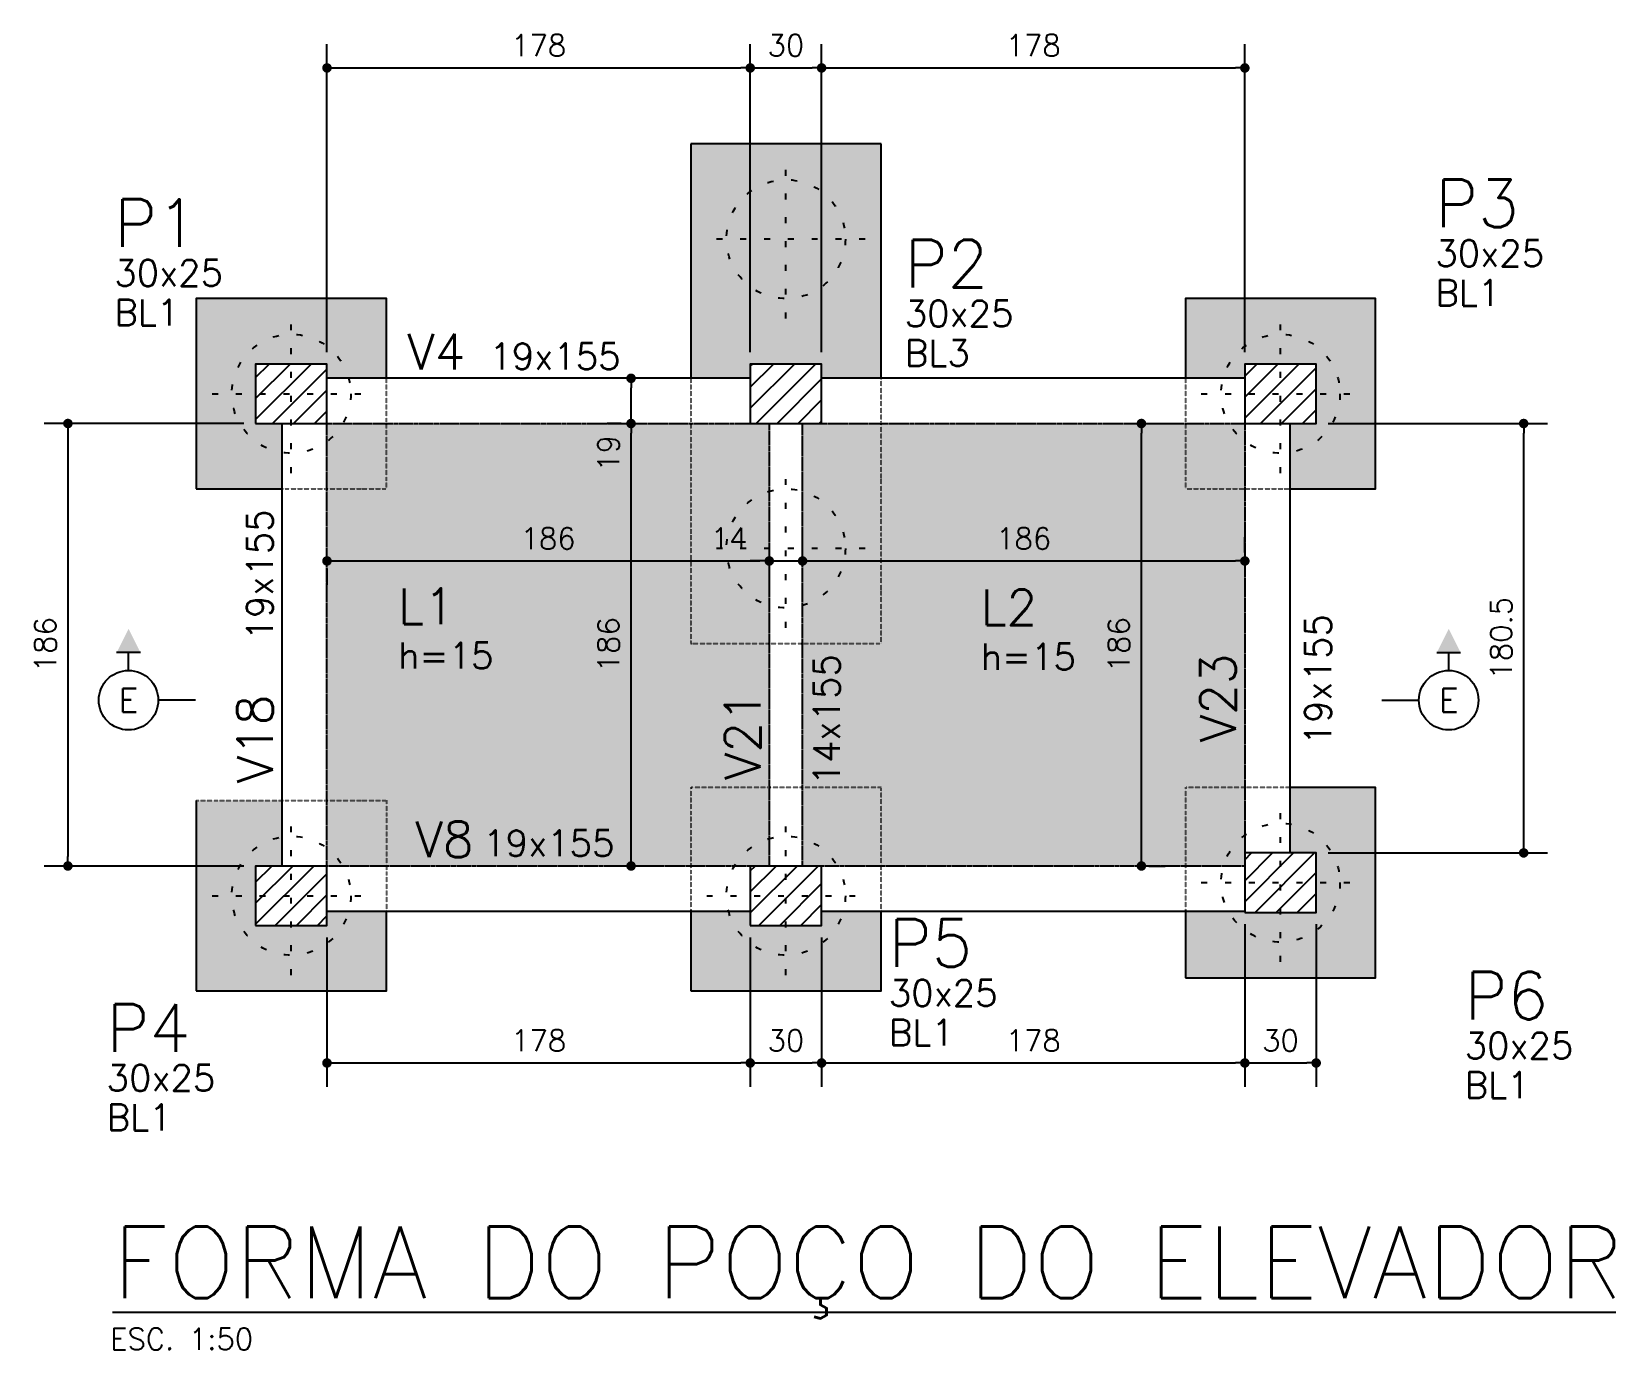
# Model space of a CAD drawing. Extents: x -856 to 20282, y 14720 to 28231.
# Drawn here: x -244 to 414, y 21272 to 21826 of the extents above; entities that cross this region are included whole.
import ezdxf
from ezdxf.enums import TextEntityAlignment as Align

# ---------------------------------------------------------------- set-up
doc = ezdxf.new("R2010")
doc.units = 0
doc.linetypes.add('ESTILO_TQS_0001', pattern=[0.45, 0.3, -0.15])
doc.linetypes.add('ESTILO_TQS_0002', pattern=[0.4, 0.1, -0.3])
doc.layers.get('0').update_dxf_attribs({"linetype": 'CONTINUOUS'})
doc.layers.get('Defpoints').update_dxf_attribs({"linetype": 'CONTINUOUS'})
for name, color, linetype in [('228', 2, 'CONTINUOUS'), ('BLOCO', 3, 'CONTINUOUS'), ('COTA', 1, 'CONTINUOUS'), ('ESTACA', 1, 'ESTILO_TQS_0002'), ('H4', 254, 'CONTINUOUS'), ('H5', 1, 'CONTINUOUS'), ('L-D', 2, 'CONTINUOUS'), ('L-N', 4, 'CONTINUOUS'), ('Linha_media', 4, 'CONTINUOUS'), ('P-D', 2, 'CONTINUOUS'), ('P-M', 5, 'CONTINUOUS'), ('PIL-N', 4, 'CONTINUOUS'), ('T4', 6, 'CONTINUOUS'), ('TEXTO', 3, 'CONTINUOUS'), ('VIG-D', 2, 'CONTINUOUS'), ('VIG-N', 4, 'CONTINUOUS'), ('VIGA', 3, 'CONTINUOUS'), ('VIGAT', 3, 'ESTILO_TQS_0002')]:
    doc.layers.add(name, color=color, linetype=linetype)
doc.styles.add('COTA', font='romans.shx')
doc.styles.add('ROMANS', font='ROMANS')
doc.styles.get("Standard").update_dxf_attribs({"font": 'ROMANS.SHX'})
doc.styles.add('Texto1', font='romans.shx', dxfattribs={"height": 9})
doc.styles.add('Texto4', font='romans.shx', dxfattribs={"height": 30})
doc.dimstyles.new('forma', dxfattribs={"dimscale": 5, "dimtxt": 1.8, "dimasz": 0.8, "dimexe": 2, "dimexo": 1, "dimgap": 1, "dimtad": 1, "dimdec": 1, "dimzin": 9, "dimdsep": 46, "dimtxsty": 'COTA', "dimblk1": 'DOT', "dimblk2": 'DOT', "dimsah": 1, "dimcen": 0, "dimdle": 1, "dimclrd": 256, "dimclre": 256, "dimclrt": 2, "dimadec": 0, "dimazin": 0, "dimtfac": 1, "dimtdec": 0, "dimtmove": 0, "dimatfit": 3, "dimfxl": 1, "dimtolj": 1, "dimtzin": 0, "dimarcsym": 0})
pattern_1 = [(45, (-5018.5365, -2422.1396), (-4.4194174, 4.4194174), [])]

# ---------------------------------------------------------------- blocks, each defined once
blk = doc.blocks.new('_Dot')
at = {"color": 0, "linetype": 'ByBlock', "lineweight": -2}
blk.add_line((-0.5, 0), (-1, 0), dxfattribs=at)
at = {"color": 0, "linetype": 'ByBlock', "const_width": 0.5}
blk.add_lwpolyline([(-0.25, 0, 1), (0.25, 0, 1)], format="xyb", close=True, dxfattribs=at)
blk = doc.blocks.new('*D220')
at = {"layer": 'COTA', "lineweight": -2, "transparency": 16777216}
for p, q in [((-119.35, 21690.97), (-119.35, 21820.44)), ((58.65, 21690.97), (58.65, 21820.44)), ((-115.35, 21810.44), (54.65, 21810.44))]:
    blk.add_line(p, q, dxfattribs=at)
at = {"layer": 'Defpoints', "color": 0, "transparency": 16777216}
for p in [(58.65, 21810.44), (-119.35, 21685.97), (58.65, 21685.97)]:
    blk.add_point(p, dxfattribs=at)
at = {"layer": 'COTA', "lineweight": -2, "transparency": 16777216, "xscale": 4, "yscale": 4, "zscale": 4, "rotation": 180}
blk.add_blockref('_Dot', (-119.35, 21810.44), dxfattribs=at)
at = {"layer": 'COTA', "lineweight": -2, "transparency": 16777216, "xscale": 4, "yscale": 4, "zscale": 4}
blk.add_blockref('_Dot', (58.65, 21810.44), dxfattribs=at)
at = {"layer": 'COTA', "color": 2, "transparency": 16777216, "insert": (-30.35, 21819.94), "char_height": 9, "attachment_point": 5, "style": 'COTA'}
blk.add_mtext('\\A1;178 ', dxfattribs=at)
blk = doc.blocks.new('*D221')
at = {"layer": 'COTA', "lineweight": -2, "transparency": 16777216}
for p, q in [((58.65, 21690.97), (58.65, 21820.44)), ((88.65, 21690.97), (88.65, 21820.44)), ((62.65, 21810.44), (84.65, 21810.44))]:
    blk.add_line(p, q, dxfattribs=at)
at = {"layer": 'Defpoints', "color": 0, "transparency": 16777216}
for p in [(88.65, 21810.44), (58.65, 21685.97), (88.65, 21685.97)]:
    blk.add_point(p, dxfattribs=at)
at = {"layer": 'COTA', "lineweight": -2, "transparency": 16777216, "xscale": 4, "yscale": 4, "zscale": 4, "rotation": 180}
blk.add_blockref('_Dot', (58.65, 21810.44), dxfattribs=at)
at = {"layer": 'COTA', "lineweight": -2, "transparency": 16777216, "xscale": 4, "yscale": 4, "zscale": 4}
blk.add_blockref('_Dot', (88.65, 21810.44), dxfattribs=at)
at = {"layer": 'COTA', "color": 2, "transparency": 16777216, "insert": (73.65, 21819.94), "char_height": 9, "attachment_point": 5, "style": 'COTA'}
blk.add_mtext('\\A1;30 ', dxfattribs=at)
blk = doc.blocks.new('*D222')
at = {"layer": 'COTA', "lineweight": -2, "transparency": 16777216}
for p, q in [((88.65, 21690.97), (88.65, 21820.44)), ((266.65, 21690.97), (266.65, 21820.44)), ((92.65, 21810.44), (262.65, 21810.44))]:
    blk.add_line(p, q, dxfattribs=at)
at = {"layer": 'Defpoints', "color": 0, "transparency": 16777216}
for p in [(266.65, 21810.44), (88.65, 21685.97), (266.65, 21685.97)]:
    blk.add_point(p, dxfattribs=at)
at = {"layer": 'COTA', "lineweight": -2, "transparency": 16777216, "xscale": 4, "yscale": 4, "zscale": 4, "rotation": 180}
blk.add_blockref('_Dot', (88.65, 21810.44), dxfattribs=at)
at = {"layer": 'COTA', "lineweight": -2, "transparency": 16777216, "xscale": 4, "yscale": 4, "zscale": 4}
blk.add_blockref('_Dot', (266.65, 21810.44), dxfattribs=at)
at = {"layer": 'COTA', "color": 2, "transparency": 16777216, "insert": (177.65, 21819.94), "char_height": 9, "attachment_point": 5, "style": 'COTA'}
blk.add_mtext('\\A1;178 ', dxfattribs=at)
blk = doc.blocks.new('*D223')
at = {"layer": 'COTA', "lineweight": -2, "transparency": 16777216}
for p, q in [((4.3, 21660.97), (-1.48, 21660.97)), ((8.52, 21478.97), (8.52, 21656.97)), ((22.5, 21474.97), (-1.48, 21474.97))]:
    blk.add_line(p, q, dxfattribs=at)
at = {"layer": 'Defpoints', "color": 0, "transparency": 16777216}
for p in [(8.52, 21660.97), (9.3, 21660.97), (27.5, 21474.97)]:
    blk.add_point(p, dxfattribs=at)
at = {"layer": 'COTA', "lineweight": -2, "transparency": 16777216, "xscale": 4, "yscale": 4, "zscale": 4}
for p, rotation in [((8.52, 21660.97), 90), ((8.52, 21474.97), 270)]:
    blk.add_blockref('_Dot', p, dxfattribs=dict(at, rotation=rotation))
at = {"layer": 'COTA', "color": 2, "transparency": 16777216, "insert": (-0.98, 21567.97), "char_height": 9, "attachment_point": 5, "rotation": 90, "style": 'COTA'}
blk.add_mtext('\\A1;186 ', dxfattribs=at)
blk = doc.blocks.new('*D224')
at = {"layer": 'COTA', "lineweight": -2, "transparency": 16777216}
for p, q in [((-119.35, 21599.97), (-119.35, 21593.19)), ((-115.35, 21603.19), (62.65, 21603.19)), ((66.65, 21600.97), (66.65, 21593.19))]:
    blk.add_line(p, q, dxfattribs=at)
at = {"layer": 'Defpoints', "color": 0, "transparency": 16777216}
for p in [(66.65, 21605.97), (-119.35, 21604.97), (66.65, 21603.19)]:
    blk.add_point(p, dxfattribs=at)
at = {"layer": 'COTA', "lineweight": -2, "transparency": 16777216, "xscale": 4, "yscale": 4, "zscale": 4, "rotation": 180}
blk.add_blockref('_Dot', (-119.35, 21603.19), dxfattribs=at)
at = {"layer": 'COTA', "lineweight": -2, "transparency": 16777216, "xscale": 4, "yscale": 4, "zscale": 4}
blk.add_blockref('_Dot', (66.65, 21603.19), dxfattribs=at)
at = {"layer": 'COTA', "color": 2, "transparency": 16777216, "insert": (-26.35, 21612.69), "char_height": 9, "attachment_point": 5, "style": 'COTA'}
blk.add_mtext('\\A1;186 ', dxfattribs=at)
blk = doc.blocks.new('*D225')
at = {"layer": 'COTA', "lineweight": -2, "transparency": 16777216}
for p, q in [((80.65, 21606.7), (80.65, 21613.19)), ((62.65, 21603.19), (58.65, 21603.19)), ((66.65, 21603.19), (80.65, 21603.19)), ((66.65, 21600.97), (66.65, 21593.19)), ((84.65, 21603.19), (88.65, 21603.19))]:
    blk.add_line(p, q, dxfattribs=at)
at = {"layer": 'Defpoints', "color": 0, "transparency": 16777216}
for p in [(66.65, 21605.97), (80.65, 21603.19), (80.65, 21601.7)]:
    blk.add_point(p, dxfattribs=at)
at = {"layer": 'COTA', "lineweight": -2, "transparency": 16777216, "xscale": 4, "yscale": 4, "zscale": 4}
blk.add_blockref('_Dot', (66.65, 21603.19), dxfattribs=at)
at = {"layer": 'COTA', "lineweight": -2, "transparency": 16777216, "xscale": 4, "yscale": 4, "zscale": 4, "rotation": 180}
blk.add_blockref('_Dot', (80.65, 21603.19), dxfattribs=at)
at = {"layer": 'COTA', "color": 2, "transparency": 16777216, "insert": (49.75, 21612.69), "char_height": 9, "attachment_point": 5, "style": 'COTA'}
blk.add_mtext('\\A1;14 ', dxfattribs=at)
blk = doc.blocks.new('*D226')
at = {"layer": 'COTA', "lineweight": -2, "transparency": 16777216}
for p, q in [((80.65, 21606.7), (80.65, 21613.19)), ((266.65, 21606.7), (266.65, 21613.19)), ((84.65, 21603.19), (262.65, 21603.19))]:
    blk.add_line(p, q, dxfattribs=at)
at = {"layer": 'Defpoints', "color": 0, "transparency": 16777216}
for p in [(80.65, 21601.7), (266.65, 21603.19), (266.65, 21601.7)]:
    blk.add_point(p, dxfattribs=at)
at = {"layer": 'COTA', "lineweight": -2, "transparency": 16777216, "xscale": 4, "yscale": 4, "zscale": 4, "rotation": 180}
blk.add_blockref('_Dot', (80.65, 21603.19), dxfattribs=at)
at = {"layer": 'COTA', "lineweight": -2, "transparency": 16777216, "xscale": 4, "yscale": 4, "zscale": 4}
blk.add_blockref('_Dot', (266.65, 21603.19), dxfattribs=at)
at = {"layer": 'COTA', "color": 2, "transparency": 16777216, "insert": (173.65, 21612.69), "char_height": 9, "attachment_point": 5, "style": 'COTA'}
blk.add_mtext('\\A1;186 ', dxfattribs=at)
blk = doc.blocks.new('*D227')
at = {"layer": 'COTA', "lineweight": -2, "transparency": 16777216}
for p, q in [((226.28, 21660.97), (233.14, 21660.97)), ((223.14, 21478.97), (223.14, 21656.97)), ((226.28, 21474.97), (233.14, 21474.97))]:
    blk.add_line(p, q, dxfattribs=at)
at = {"layer": 'Defpoints', "color": 0, "transparency": 16777216}
for p in [(221.28, 21660.97), (223.14, 21660.97), (221.28, 21474.97)]:
    blk.add_point(p, dxfattribs=at)
at = {"layer": 'COTA', "lineweight": -2, "transparency": 16777216, "xscale": 4, "yscale": 4, "zscale": 4}
for p, rotation in [((223.14, 21660.97), 90), ((223.14, 21474.97), 270)]:
    blk.add_blockref('_Dot', p, dxfattribs=dict(at, rotation=rotation))
at = {"layer": 'COTA', "color": 2, "transparency": 16777216, "insert": (213.64, 21567.97), "char_height": 9, "attachment_point": 5, "rotation": 90, "style": 'COTA'}
blk.add_mtext('\\A1;186 ', dxfattribs=at)
blk = doc.blocks.new('*D228')
at = {"layer": 'COTA', "lineweight": -2, "transparency": 16777216}
for p, q in [((19.67, 21679.97), (-1.48, 21679.97)), ((8.52, 21664.97), (8.52, 21675.97)), ((4.3, 21660.97), (-1.48, 21660.97))]:
    blk.add_line(p, q, dxfattribs=at)
at = {"layer": 'Defpoints', "color": 0, "transparency": 16777216}
for p in [(8.52, 21679.97), (24.67, 21679.97), (9.3, 21660.97)]:
    blk.add_point(p, dxfattribs=at)
at = {"layer": 'COTA', "lineweight": -2, "transparency": 16777216, "xscale": 4, "yscale": 4, "zscale": 4}
for p, rotation in [((8.52, 21679.97), 90), ((8.52, 21660.97), 270)]:
    blk.add_blockref('_Dot', p, dxfattribs=dict(at, rotation=rotation))
at = {"layer": 'COTA', "color": 2, "transparency": 16777216, "insert": (-0.98, 21648.41), "char_height": 9, "attachment_point": 5, "rotation": 90, "style": 'COTA'}
blk.add_mtext('\\A1;19 ', dxfattribs=at)
blk = doc.blocks.new('_EST50')
at = {"layer": 'ESTACA', "linetype": 'ESTILO_TQS_0002'}
for p, q in [((0, -1.333), (0, 1.333)), ((-1.333, 0), (1.333, 0))]:
    blk.add_line(p, q, dxfattribs=at)
blk.add_circle((0, 0), 1, dxfattribs=at)
blk = doc.blocks.new('*D231')
at = {"layer": 'COTA', "lineweight": -2, "transparency": 16777216}
for p, q in [((-154.35, 21660.97), (-238.3, 21660.97)), ((-228.3, 21656.97), (-228.3, 21478.97)), ((-154.35, 21474.97), (-238.3, 21474.97))]:
    blk.add_line(p, q, dxfattribs=at)
at = {"layer": 'Defpoints', "color": 0, "transparency": 16777216}
for p in [(-149.35, 21660.97), (-228.3, 21474.97), (-149.35, 21474.97)]:
    blk.add_point(p, dxfattribs=at)
at = {"layer": 'COTA', "lineweight": -2, "transparency": 16777216, "xscale": 4, "yscale": 4, "zscale": 4}
for p, rotation in [((-228.3, 21660.97), 90), ((-228.3, 21474.97), 270)]:
    blk.add_blockref('_Dot', p, dxfattribs=dict(at, rotation=rotation))
at = {"layer": 'COTA', "color": 2, "transparency": 16777216, "insert": (-237.8, 21567.97), "char_height": 9, "attachment_point": 5, "rotation": 90, "style": 'COTA'}
blk.add_mtext('\\A1;186 ', dxfattribs=at)
blk = doc.blocks.new('*D232')
at = {"layer": 'COTA', "lineweight": -2, "transparency": 16777216}
for p, q in [((-119.35, 21444.97), (-119.35, 21382.17)), ((58.65, 21444.97), (58.65, 21382.17)), ((-115.35, 21392.17), (54.65, 21392.17))]:
    blk.add_line(p, q, dxfattribs=at)
at = {"layer": 'Defpoints', "color": 0, "transparency": 16777216}
for p in [(-119.35, 21449.97), (58.65, 21449.97), (58.65, 21392.17)]:
    blk.add_point(p, dxfattribs=at)
at = {"layer": 'COTA', "lineweight": -2, "transparency": 16777216, "xscale": 4, "yscale": 4, "zscale": 4, "rotation": 180}
blk.add_blockref('_Dot', (-119.35, 21392.17), dxfattribs=at)
at = {"layer": 'COTA', "lineweight": -2, "transparency": 16777216, "xscale": 4, "yscale": 4, "zscale": 4}
blk.add_blockref('_Dot', (58.65, 21392.17), dxfattribs=at)
at = {"layer": 'COTA', "color": 2, "transparency": 16777216, "insert": (-30.35, 21401.67), "char_height": 9, "attachment_point": 5, "style": 'COTA'}
blk.add_mtext('\\A1;178 ', dxfattribs=at)
blk = doc.blocks.new('*D233')
at = {"layer": 'COTA', "lineweight": -2, "transparency": 16777216}
for p, q in [((58.65, 21444.97), (58.65, 21382.17)), ((88.65, 21444.97), (88.65, 21382.17)), ((62.65, 21392.17), (84.65, 21392.17))]:
    blk.add_line(p, q, dxfattribs=at)
at = {"layer": 'Defpoints', "color": 0, "transparency": 16777216}
for p in [(58.65, 21449.97), (88.65, 21449.97), (88.65, 21392.17)]:
    blk.add_point(p, dxfattribs=at)
at = {"layer": 'COTA', "lineweight": -2, "transparency": 16777216, "xscale": 4, "yscale": 4, "zscale": 4, "rotation": 180}
blk.add_blockref('_Dot', (58.65, 21392.17), dxfattribs=at)
at = {"layer": 'COTA', "lineweight": -2, "transparency": 16777216, "xscale": 4, "yscale": 4, "zscale": 4}
blk.add_blockref('_Dot', (88.65, 21392.17), dxfattribs=at)
at = {"layer": 'COTA', "color": 2, "transparency": 16777216, "insert": (73.65, 21401.67), "char_height": 9, "attachment_point": 5, "style": 'COTA'}
blk.add_mtext('\\A1;30 ', dxfattribs=at)
blk = doc.blocks.new('*D234')
at = {"layer": 'COTA', "lineweight": -2, "transparency": 16777216}
for p, q in [((266.65, 21450.47), (266.65, 21382.17)), ((88.65, 21444.97), (88.65, 21382.17)), ((92.65, 21392.17), (262.65, 21392.17))]:
    blk.add_line(p, q, dxfattribs=at)
at = {"layer": 'Defpoints', "color": 0, "transparency": 16777216}
for p in [(266.65, 21455.47), (88.65, 21449.97), (266.65, 21392.17)]:
    blk.add_point(p, dxfattribs=at)
at = {"layer": 'COTA', "lineweight": -2, "transparency": 16777216, "xscale": 4, "yscale": 4, "zscale": 4, "rotation": 180}
blk.add_blockref('_Dot', (88.65, 21392.17), dxfattribs=at)
at = {"layer": 'COTA', "lineweight": -2, "transparency": 16777216, "xscale": 4, "yscale": 4, "zscale": 4}
blk.add_blockref('_Dot', (266.65, 21392.17), dxfattribs=at)
at = {"layer": 'COTA', "color": 2, "transparency": 16777216, "insert": (177.65, 21401.67), "char_height": 9, "attachment_point": 5, "style": 'COTA'}
blk.add_mtext('\\A1;178 ', dxfattribs=at)
blk = doc.blocks.new('*D235')
at = {"layer": 'COTA', "lineweight": -2, "transparency": 16777216}
for p, q in [((266.65, 21450.47), (266.65, 21382.17)), ((296.65, 21450.47), (296.65, 21382.17)), ((270.65, 21392.17), (292.65, 21392.17))]:
    blk.add_line(p, q, dxfattribs=at)
at = {"layer": 'Defpoints', "color": 0, "transparency": 16777216}
for p in [(266.65, 21455.47), (296.65, 21455.47), (296.65, 21392.17)]:
    blk.add_point(p, dxfattribs=at)
at = {"layer": 'COTA', "lineweight": -2, "transparency": 16777216, "xscale": 4, "yscale": 4, "zscale": 4, "rotation": 180}
blk.add_blockref('_Dot', (266.65, 21392.17), dxfattribs=at)
at = {"layer": 'COTA', "lineweight": -2, "transparency": 16777216, "xscale": 4, "yscale": 4, "zscale": 4}
blk.add_blockref('_Dot', (296.65, 21392.17), dxfattribs=at)
at = {"layer": 'COTA', "color": 2, "transparency": 16777216, "insert": (281.65, 21401.67), "char_height": 9, "attachment_point": 5, "style": 'COTA'}
blk.add_mtext('\\A1;30 ', dxfattribs=at)
blk = doc.blocks.new('seção_esq')
at = {"layer": 'Linha_media'}
for p, q in [((1, 4), (-1, 4)), ((0, 2.5), (0, 4)), ((5.62, 0), (2.5, 0))]:
    blk.add_line(p, q, dxfattribs=at)
blk.add_circle((0, 0), 2.5, dxfattribs=at)
blk.add_solid([(1, 4), (0, 6), (-1, 4)], dxfattribs=at)
blk = doc.blocks.new('seção_dir')
at = {"layer": 'Linha_media'}
for p, q in [((-1, 4), (1, 4)), ((0, 2.5), (0, 4)), ((-5.62, 0), (-2.5, 0))]:
    blk.add_line(p, q, dxfattribs=at)
blk.add_circle((0, 0), 2.5, dxfattribs=at)
blk.add_solid([(-1, 4), (0, 6), (1, 4)], dxfattribs=at)
blk = doc.blocks.new('atrib_seção')
at = {"layer": 'Linha_media', "style": 'ROMANS'}
blk.add_attdef('X', text='', height=2, dxfattribs=at).set_placement((0, 0), align=Align.MIDDLE)
blk = doc.blocks.new('*D258')
at = {"layer": 'COTA', "lineweight": -2, "transparency": 16777216}
for p, q in [((301.65, 21660.97), (393.91, 21660.97)), ((383.91, 21484.47), (383.91, 21656.97)), ((301.65, 21480.47), (393.91, 21480.47))]:
    blk.add_line(p, q, dxfattribs=at)
at = {"layer": 'Defpoints', "color": 0, "transparency": 16777216}
for p in [(296.65, 21660.97), (383.91, 21660.97), (296.65, 21480.47)]:
    blk.add_point(p, dxfattribs=at)
at = {"layer": 'COTA', "lineweight": -2, "transparency": 16777216, "xscale": 4, "yscale": 4, "zscale": 4}
for p, rotation in [((383.91, 21660.97), 90), ((383.91, 21480.47), 270)]:
    blk.add_blockref('_Dot', p, dxfattribs=dict(at, rotation=rotation))
at = {"layer": 'COTA', "color": 2, "transparency": 16777216, "insert": (374.41, 21570.72), "char_height": 9, "attachment_point": 5, "rotation": 90, "style": 'COTA'}
blk.add_mtext('\\A1;180.5 ', dxfattribs=at)

msp = doc.modelspace()

# ---------------------------------------------------------------- hatches: boundary and pattern name
at = {"layer": 'H4'}
for points in [[(33.65, 21778.47), (33.65, 21679.97), (58.65, 21679.97), (58.65, 21685.97), (88.65, 21685.97), (88.65, 21679.97), (113.65, 21679.97), (113.65, 21778.47)], [(-174.35, 21713.47), (-174.35, 21633.47), (-138.35, 21633.47), (-138.35, 21660.97), (-149.35, 21660.97), (-149.35, 21685.97), (-119.35, 21685.97), (-119.35, 21679.97), (-94.35, 21679.97), (-94.35, 21713.47)], [(241.65, 21679.97), (266.65, 21679.97), (266.65, 21685.97), (296.65, 21685.97), (296.65, 21660.97), (285.65, 21660.97), (285.65, 21633.47), (321.65, 21633.47), (321.65, 21713.47), (241.65, 21713.47)], [(66.65, 21660.97), (58.65, 21660.97), (-119.35, 21660.97), (-119.35, 21474.97), (58.65, 21474.97), (66.65, 21474.97)], [(266.65, 21660.97), (88.65, 21660.97), (80.65, 21660.97), (80.65, 21474.97), (88.65, 21474.97), (266.65, 21474.97), (266.65, 21480.47)], [(285.65, 21507.97), (285.65, 21480.47), (296.65, 21480.47), (296.65, 21455.47), (266.65, 21455.47), (241.65, 21455.54), (241.65, 21427.97), (321.65, 21427.97), (321.65, 21507.97)], [(-174.35, 21422.47), (-94.35, 21422.47), (-94.35, 21455.97), (-119.35, 21455.97), (-119.35, 21449.97), (-149.35, 21449.97), (-149.35, 21474.97), (-138.35, 21474.97), (-138.35, 21502.47), (-174.35, 21502.47)], [(33.65, 21422.47), (113.65, 21422.47), (113.65, 21455.97), (88.65, 21455.97), (88.65, 21449.97), (58.65, 21449.97), (58.65, 21455.97), (33.65, 21455.97)]]:
    msp.add_hatch(color=256, dxfattribs=at).paths.add_polyline_path(points)
at = {"layer": 'H5'}
h = msp.add_hatch(dxfattribs=at)
h.set_pattern_fill('ANSI31', color=256, scale=50, style=0)
h.set_pattern_definition(pattern_1)
h.paths.add_polyline_path([(-149.35, 21660.97), (-119.35, 21660.97), (-119.35, 21685.97), (-149.35, 21685.97)])
h = msp.add_hatch(dxfattribs=at)
h.set_pattern_fill('ANSI31', color=256, scale=50, style=0)
h.set_pattern_definition(pattern_1)
h.paths.add_polyline_path([(58.65, 21660.97), (88.65, 21660.97), (88.65, 21685.97), (58.65, 21685.97)])
h = msp.add_hatch(dxfattribs=at)
h.set_pattern_fill('ANSI31', color=256, scale=50, style=0)
h.set_pattern_definition(pattern_1)
h.paths.add_polyline_path([(266.65, 21660.97), (296.65, 21660.97), (296.65, 21685.97), (266.65, 21685.97)])
h = msp.add_hatch(dxfattribs=at)
h.set_pattern_fill('ANSI31', color=256, scale=50, style=0)
h.set_pattern_definition(pattern_1)
h.paths.add_polyline_path([(-149.35, 21449.97), (-119.35, 21449.97), (-119.35, 21474.97), (-149.35, 21474.97)])
h = msp.add_hatch(dxfattribs=at)
h.set_pattern_fill('ANSI31', color=256, scale=50, style=0)
h.set_pattern_definition(pattern_1)
h.paths.add_polyline_path([(58.65, 21449.97), (88.65, 21449.97), (88.65, 21474.97), (58.65, 21474.97)])
h = msp.add_hatch(dxfattribs=at)
h.set_pattern_fill('ANSI31', color=256, scale=50, style=0)
h.set_pattern_definition(pattern_1)
h.paths.add_polyline_path([(266.65, 21455.47), (296.65, 21455.47), (296.65, 21480.47), (266.65, 21480.47)])

# ---------------------------------------------------------------- linework, layer by layer
at = {"layer": 'BLOCO', "linetype": 'Continuous'}
for p, q in [((113.65, 21778.47), (33.65, 21778.47)), ((33.65, 21778.47), (33.65, 21679.97)), ((113.65, 21679.97), (113.65, 21778.47))]:
    msp.add_line(p, q, dxfattribs=at)
for points in [[(-94.35, 21679.97), (-94.35, 21713.47), (-174.35, 21713.47), (-174.35, 21633.47)], [(285.65, 21633.47), (321.65, 21633.47), (321.65, 21713.47), (241.65, 21713.47), (241.65, 21679.97)], [(-174.35, 21633.47), (-138.35, 21633.47)], [(241.65, 21427.97), (321.65, 21427.97), (321.65, 21507.97), (285.65, 21507.97)], [(-174.35, 21502.47), (-174.35, 21422.47)], [(-174.35, 21422.47), (-94.35, 21422.47), (-94.35, 21455.97)], [(33.65, 21422.47), (113.65, 21422.47), (113.65, 21455.97)], [(33.65, 21455.97), (33.65, 21422.47)], [(241.65, 21455.97), (241.65, 21427.97)]]:
    msp.add_lwpolyline(points, dxfattribs=at)
at = {"layer": 'P-M', "linetype": 'Continuous'}
for points in [[(-149.35, 21660.97), (-119.35, 21660.97), (-119.35, 21685.97), (-149.35, 21685.97), (-149.35, 21660.97)], [(58.65, 21660.97), (88.65, 21660.97), (88.65, 21685.97), (58.65, 21685.97), (58.65, 21660.97)], [(266.65, 21660.97), (296.65, 21660.97), (296.65, 21685.97), (266.65, 21685.97), (266.65, 21660.97)], [(-149.35, 21449.97), (-119.35, 21449.97), (-119.35, 21474.97), (-149.35, 21474.97), (-149.35, 21449.97)], [(58.65, 21449.97), (88.65, 21449.97), (88.65, 21474.97), (58.65, 21474.97), (58.65, 21449.97)], [(266.65, 21455.47), (296.65, 21455.47), (296.65, 21480.47), (266.65, 21480.47), (266.65, 21455.47)]]:
    msp.add_lwpolyline(points, dxfattribs=at)
at = {"layer": 'VIGA'}
for p, q in [((58.65, 21679.97), (-119.35, 21679.97)), ((266.65, 21679.97), (88.65, 21679.97)), ((-138.35, 21660.97), (-138.35, 21474.97)), ((285.65, 21480.47), (285.65, 21660.97)), ((-119.35, 21455.97), (58.65, 21455.97)), ((88.65, 21455.97), (266.65, 21455.97))]:
    msp.add_line(p, q, dxfattribs=at)
at = {"layer": 'VIGAT'}
for p, q in [((241.65, 21679.97), (241.65, 21633.47)), ((241.65, 21633.47), (285.65, 21633.47)), ((285.65, 21507.97), (241.65, 21507.97)), ((241.65, 21507.97), (241.65, 21455.97))]:
    msp.add_line(p, q, dxfattribs=at)
at = {"layer": 'VIGAT', "linetype": 'ESTILO_TQS_0001'}
for p, q in [((-119.35, 21660.97), (58.65, 21660.97)), ((-119.35, 21474.97), (-119.35, 21660.97)), ((66.65, 21660.97), (66.65, 21474.97)), ((80.65, 21474.97), (80.65, 21660.97)), ((88.65, 21660.97), (266.65, 21660.97)), ((266.65, 21660.97), (266.65, 21480.47)), ((58.65, 21474.97), (-119.35, 21474.97)), ((266.65, 21474.97), (88.65, 21474.97))]:
    msp.add_line(p, q, dxfattribs=at)
at = {"layer": 'VIGAT'}
for points in [[(-138.35, 21633.47), (-94.35, 21633.47), (-94.35, 21679.97)], [(33.65, 21679.97), (33.65, 21568.47), (113.65, 21568.47), (113.65, 21679.97)], [(113.65, 21455.97), (113.65, 21507.97), (33.65, 21507.97), (33.65, 21455.97)], [(-174.35, 21502.47), (-94.35, 21502.47), (-94.35, 21455.97)]]:
    msp.add_lwpolyline(points, dxfattribs=at)

# ---------------------------------------------------------------- block references
at = {"layer": '228', "linetype": 'Continuous', "xscale": 25, "yscale": 25, "rotation": 90}
for p in [(73.65, 21738.47), (73.65, 21608.47)]:
    msp.add_blockref('_EST50', p, dxfattribs=at)
at = {"layer": '228', "linetype": 'Continuous', "xscale": 25, "yscale": 25}
for p in [(-134.35, 21673.47), (281.65, 21673.47), (281.65, 21467.97), (-134.35, 21462.47), (73.65, 21462.47)]:
    msp.add_blockref('_EST50', p, dxfattribs=at)
at = {"layer": 'COTA', "xscale": 5, "yscale": 5, "zscale": 5}
for name, p in [('seção_esq', (-202.81, 21544.65)), ('seção_dir', (352.38, 21544.65))]:
    msp.add_blockref(name, p, dxfattribs=at)
for p in [(-202.81, 21544.65), (352.38, 21544.65)]:
    msp.add_blockref('atrib_seção', p, dxfattribs=at).add_auto_attribs({'X': 'E'})

# ---------------------------------------------------------------- texts
at = {"layer": 'L-D', "linetype": 'Continuous'}
for p in [(-89.42, 21557.94), (155.5, 21557.45)]:
    msp.add_text('h=15', height=11, dxfattribs=at).set_placement(p)
at = {"layer": 'L-N', "linetype": 'Continuous'}
for s, p in [('L1', (-89.42, 21576.64)), ('L2', (155.5, 21576.15))]:
    msp.add_text(s, height=15, dxfattribs=at).set_placement(p)
at = {"layer": 'P-D', "linetype": 'Continuous'}
for s, p in [('30x25', (346.74, 21726.99)), ('30x25', (-208.82, 21718.76)), ('BL1', (346.74, 21710.41)), ('BL1', (-208.82, 21702.17)), ('30x25', (123.59, 21701.71)), ('BL3', (123.59, 21685.13)), ('30x25', (116.92, 21416.06)), ('BL1', (116.92, 21399.47)), ('30x25', (359.05, 21393.97)), ('30x25', (-212.05, 21380.4)), ('BL1', (359.05, 21377.39)), ('BL1', (-212.05, 21363.82))]:
    msp.add_text(s, height=11, dxfattribs=at).set_placement(p)
at = {"layer": 'PIL-N', "linetype": 'Continuous'}
for s, p in [('P3', (346.74, 21743.49)), ('P1', (-208.82, 21735.26)), ('P2', (123.59, 21718.21)), ('P5', (116.92, 21432.56)), ('P6', (359.05, 21410.47)), ('P4', (-212.05, 21396.9))]:
    msp.add_text(s, height=20, dxfattribs=at).set_placement(p)
at = {"layer": 'T4', "style": 'Texto4'}
msp.add_text('%%UFORMA DO POÇO DO ELEVADOR', height=30, dxfattribs=at).set_placement((-209.5, 21293.37))
at = {"layer": 'TEXTO', "color": 2, "style": 'Texto1'}
msp.add_text('ESC. 1:50', height=9, dxfattribs=at).set_placement((-210.6, 21271.65))
at = {"layer": 'VIG-D', "linetype": 'Continuous'}
for p in [(-51.04, 21683.72), (-53.64, 21479.06)]:
    msp.add_text('19x155', height=11, dxfattribs=at).set_placement(p)
for s, p in [('19x155', (-142.1, 21569.75)), ('19x155', (302.93, 21525.69)), ('14x155', (96.28, 21508.89))]:
    msp.add_text(s, height=11, rotation=90, dxfattribs=at).set_placement(p)
at = {"layer": 'VIG-N', "linetype": 'Continuous'}
for s, p in [('V4', (-85.59, 21683.72)), ('V8', (-82.18, 21478.72))]:
    msp.add_text(s, height=15, dxfattribs=at).set_placement(p)
for s, p in [('V23', (262.9, 21526.97)), ('V18', (-142.1, 21509.75)), ('V21', (62.9, 21511.08))]:
    msp.add_text(s, height=15, rotation=90, dxfattribs=at).set_placement(p)

# ---------------------------------------------------------------- dimensions: what is measured, and where the dimension line sits
at = {"layer": 'COTA'}
for base, p1, p2, override, picture, middle in [((58.65, 21810.44), (-119.35, 21685.97), (58.65, 21685.97), {"dimpost": ' '}, '*D220', (-30.35, 21819.94)), ((88.65, 21810.44), (58.65, 21685.97), (88.65, 21685.97), {"dimpost": ' ', "dimtmove": 1}, '*D221', (73.65, 21819.94)), ((266.65, 21810.44), (88.65, 21685.97), (266.65, 21685.97), {"dimpost": ' ', "dimtmove": 1}, '*D222', (177.65, 21819.94)), ((66.65, 21603.19), (-119.35, 21604.97), (66.65, 21605.97), {"dimpost": ' '}, '*D224', (-26.35, 21612.69)), ((266.65, 21603.19), (80.65, 21601.7), (266.65, 21601.7), {"dimpost": ' ', "dimtmove": 1}, '*D226', (173.65, 21612.69)), ((266.65, 21392.17), (88.65, 21449.97), (266.65, 21455.47), {"dimpost": ' ', "dimtmove": 1}, '*D234', (177.65, 21401.67)), ((296.65, 21392.17), (266.65, 21455.47), (296.65, 21455.47), {"dimpost": ' ', "dimtmove": 1}, '*D235', (281.65, 21401.67)), ((58.65, 21392.17), (-119.35, 21449.97), (58.65, 21449.97), {"dimpost": ' '}, '*D232', (-30.35, 21401.67)), ((88.65, 21392.17), (58.65, 21449.97), (88.65, 21449.97), {"dimpost": ' ', "dimtmove": 1}, '*D233', (73.65, 21401.67))]:
    dim = msp.add_linear_dim(base=base, p1=p1, p2=p2, dimstyle='forma', override=override, dxfattribs=at)
    dim.commit()
    dim.dimension.update_dxf_attribs({"geometry": picture, "text_midpoint": middle})
dim = msp.add_linear_dim(base=(8.52, 21679.97), p1=(9.3, 21660.97), p2=(24.67, 21679.97), angle=90, dimstyle='forma', override={"dimpost": ' ', "dimtmove": 1}, dxfattribs=at)
dim.commit()
dim.dimension.update_dxf_attribs({"geometry": '*D228', "text_midpoint": (8.52, 21648.41), "dimtype": 160})
for base, p1, p2, picture, middle in [((-228.3, 21474.97), (-149.35, 21660.97), (-149.35, 21474.97), '*D231', (-237.8, 21567.97)), ((8.52, 21660.97), (27.5, 21474.97), (9.3, 21660.97), '*D223', (-0.98, 21567.97)), ((223.14, 21660.97), (221.28, 21474.97), (221.28, 21660.97), '*D227', (213.64, 21567.97)), ((383.91, 21660.97), (296.65, 21480.47), (296.65, 21660.97), '*D258', (374.41, 21570.72))]:
    dim = msp.add_linear_dim(base=base, p1=p1, p2=p2, angle=90, dimstyle='forma', override={"dimpost": ' '}, dxfattribs=at)
    dim.commit()
    dim.dimension.update_dxf_attribs({"geometry": picture, "text_midpoint": middle})
dim = msp.add_linear_dim(base=(80.65, 21603.19), p1=(66.65, 21605.97), p2=(80.65, 21601.7), dimstyle='forma', override={"dimpost": ' ', "dimtmove": 1}, dxfattribs=at)
dim.commit()
dim.dimension.update_dxf_attribs({"geometry": '*D225', "text_midpoint": (49.75, 21603.19), "dimtype": 160})

doc.saveas('drawing.dxf')
